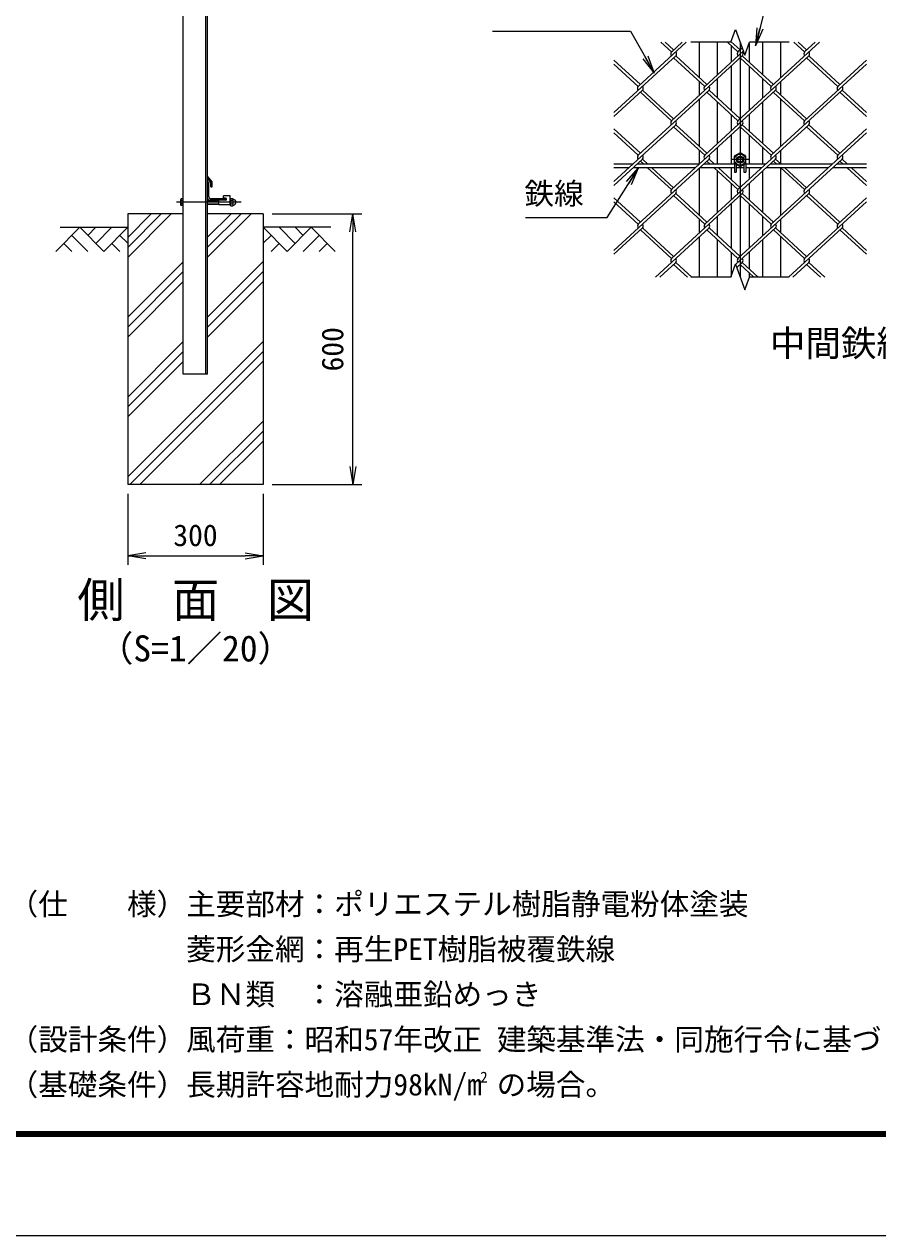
# Model space of a CAD drawing. Units: millimetres, scale not verified. Extents: x -4200 to 4200, y -2970 to 2970.
# Drawn here: x -298 to 1594, y -2970 to -286 of the extents above; entities that cross this region are included whole.
import ezdxf
from ezdxf.enums import TextEntityAlignment as Align

# ---------------------------------------------------------------- set-up
doc = ezdxf.new("R2010")
doc.units = ezdxf.units.MM
doc.header["$LTSCALE"] = 20
doc.linetypes.add('USER1', pattern=[50.8, 31.75, -6.35, 6.35, -6.35])
for name, color, linetype, lineweight in [('0-0_D-STR1', 1, 'Continuous', 18), ('0-1_D-BMK', 2, 'USER1', 13), ('0-2_D-STR-DIM', 7, 'Continuous', 9), ('0-3_D-STR3', 3, 'Continuous', 13), ('0-4_D-BGD', 7, 'Continuous', 9), ('0-5_D-STR4', 7, 'Continuous', 9), ('0-6_D-DCR-HCH', 7, 'Continuous', 9), ('0-7_D-STR-TXT', 7, 'Continuous', 9), ('0-8_0', 7, 'Continuous', 9), ('0-A_D-STR2', 7, 'Continuous', 9), ('0-B_D-TTL', 7, 'Continuous', 9)]:
    doc.layers.add(name, color=color, linetype=linetype, lineweight=lineweight)
doc.layers.add('0-9_D-TTL-TXT', color=7, linetype='Continuous')
doc.styles.add('ＭＳ ゴシック', font='')
doc.styles.get('ＭＳ ゴシック').set_extended_font_data('MS Gothic')

# ---------------------------------------------------------------- blocks, each defined once
blk = doc.blocks.new('_Open')
at = {"layer": '0-8_0'}
blk.add_line((-20, 3.33), (0, 0), dxfattribs=at)
blk.add_lwpolyline([(-20, -3.33), (0, 0), (-20, 0)], dxfattribs=at)

msp = doc.modelspace()

# ---------------------------------------------------------------- linework, layer by layer
at = {"layer": '0-0_D-STR1'}
for p, q in [((54.53, -1061.26), (54.53, 2308.74)), ((104.53, -1061.26), (104.53, 2308.74)), ((108.53, -1061.26), (108.53, 2308.74)), ((1198.93, -404.79), (1198.93, -326.38)), ((1238.93, -397.96), (1238.93, -326.38)), ((1268.93, -333.81), (1268.93, -370.47)), ((1308.93, -327.81), (1308.93, -370.47)), ((1338.93, -397.96), (1338.93, -326.38)), ((1378.93, -404.79), (1378.93, -326.38)), ((1268.93, -379.15), (1268.93, -477.61)), ((1308.93, -379.15), (1308.93, -477.61)), ((1198.93, -443.29), (1198.93, -413.47)), ((1238.93, -450.12), (1238.93, -406.64)), ((1338.93, -450.12), (1338.93, -406.64)), ((1378.93, -443.29), (1378.93, -413.47)), ((1198.93, -557.27), (1198.93, -451.97)), ((1378.93, -557.27), (1378.93, -451.97)), ((1238.93, -550.44), (1238.93, -458.8)), ((1338.93, -550.44), (1338.93, -458.8)), ((1268.93, -486.29), (1268.93, -522.95)), ((1308.93, -486.29), (1308.93, -522.95)), ((1268.93, -531.63), (1268.93, -596.38)), ((1308.93, -531.63), (1308.93, -596.38)), ((1238.93, -596.38), (1238.93, -559.12)), ((1338.93, -596.38), (1338.93, -559.12)), ((1198.93, -595.77), (1198.93, -565.95)), ((1378.93, -595.77), (1378.93, -565.95)), ((1198.93, -709.75), (1198.93, -604.45)), ((1238.93, -702.92), (1238.93, -611.28)), ((1268.93, -604.38), (1268.93, -630.09)), ((1308.93, -604.38), (1308.93, -630.09)), ((1338.93, -702.92), (1338.93, -611.28)), ((1378.93, -709.75), (1378.93, -604.38)), ((118.53, -635.53), (108.53, -623.03)), ((109.53, -636.26), (108.53, -636.26)), ((108.53, -671.26), (108.53, -636.26)), ((111.53, -668.76), (111.53, -638.26)), ((115.53, -646.53), (115.53, -636.65)), ((118.53, -646.53), (118.53, -635.53)), ((1268.93, -638.77), (1268.93, -675.43)), ((1308.93, -638.77), (1308.93, -675.43)), ((115.53, -646.53), (118.53, -646.53)), ((148.53, -676.26), (113.53, -676.26)), ((146.53, -673.26), (116.03, -673.26)), ((148.53, -675.26), (148.53, -676.26)), ((1268.93, -684.11), (1268.93, -782.57)), ((1308.93, -684.11), (1308.93, -782.57)), ((1198.93, -748.25), (1198.93, -718.43)), ((1238.93, -755.08), (1238.93, -711.6)), ((1338.93, -755.08), (1338.93, -711.6)), ((1378.93, -748.25), (1378.93, -718.43)), ((1198.93, -846.38), (1198.93, -756.93)), ((1238.93, -846.38), (1238.93, -763.76)), ((1338.93, -846.38), (1338.93, -763.76)), ((1378.93, -846.38), (1378.93, -756.93)), ((1268.93, -791.25), (1268.93, -844.95)), ((1308.93, -791.25), (1308.93, -827.91)), ((1308.93, -836.59), (1308.93, -847.81)), ((108.53, -1061.26), (54.53, -1061.26))]:
    msp.add_line(p, q, dxfattribs=at)
msp.add_lwpolyline([(115.53, -636.65), (108.53, -627.6), (108.53, -623.03)], dxfattribs=at)
for centre, radius, start, end in [((109.53, -638.26), 2, 0, 90), ((116.03, -668.76), 4.5, 180, 270), ((113.53, -671.26), 5, 180, 270), ((146.53, -675.26), 2, 0, 90)]:
    msp.add_arc(centre, radius, start, end, dxfattribs=at)
at = {"layer": '0-1_D-BMK'}
for p, q in [((1288.93, -326.38), (1288.93, -846.38)), ((1308.93, -586.38), (1268.93, -586.38)), ((182.76, -680.76), (39.53, -680.76))]:
    msp.add_line(p, q, dxfattribs=at)
at = {"layer": '0-2_D-STR-DIM'}
for p, q in [((1268.41, -326.38), (1179.93, -326.38)), ((1397.93, -326.38), (1309.46, -326.38)), ((251.53, -706.26), (450.54, -706.26)), ((430.54, -1266.26), (430.54, -746.26)), ((1268.41, -846.38), (1179.93, -846.38)), ((1397.93, -846.38), (1309.46, -846.38)), ((251.53, -1306.26), (450.54, -1306.26)), ((-68.47, -1326.26), (-68.47, -1483.57)), ((231.53, -1326.26), (231.53, -1483.57)), ((-28.47, -1463.57), (191.53, -1463.57))]:
    msp.add_line(p, q, dxfattribs=at)
for points in [[(1268.41, -326.38), (1278.67, -298.19), (1299.2, -354.57), (1309.46, -326.38)], [(1268.41, -846.38), (1278.67, -818.19), (1299.2, -874.57), (1309.46, -846.38)]]:
    msp.add_lwpolyline(points, dxfattribs=at)
at = {"layer": '0-3_D-STR3'}
for p, q in [((1288.93, -571.37), (1275.93, -578.87)), ((1275.93, -578.87), (1275.93, -593.88)), ((1301.93, -578.87), (1288.93, -571.37)), ((1301.93, -593.88), (1301.93, -578.87)), ((1050.82, -596.38), (1008.93, -596.38)), ((1042.09, -604.38), (1008.93, -604.38)), ((1189.54, -604.38), (1051.56, -604.38)), ((1198.27, -596.38), (1060.29, -596.38)), ((1276.43, -604.38), (1199.02, -604.38)), ((1276.43, -596.38), (1207.75, -596.38)), ((1275.93, -593.88), (1288.93, -601.39)), ((1276.43, -594.17), (1276.43, -614.38)), ((1276.43, -614.38), (1280.43, -614.38)), ((1280.43, -596.48), (1280.43, -614.38)), ((1297.43, -604.38), (1280.43, -604.38)), ((1288.93, -601.39), (1301.93, -593.88)), ((1297.43, -596.48), (1297.43, -614.38)), ((1297.43, -614.38), (1301.43, -614.38)), ((1301.43, -594.17), (1301.43, -614.38)), ((1345.73, -596.38), (1301.43, -596.38)), ((1337, -604.38), (1301.43, -604.38)), ((1484.45, -604.38), (1346.47, -604.38)), ((1493.18, -596.38), (1355.2, -596.38)), ((1568.93, -604.38), (1493.93, -604.38)), ((1568.93, -596.38), (1502.66, -596.38)), ((158.78, -666.76), (143.78, -666.76)), ((143.78, -671.76), (143.78, -666.76)), ((158.78, -686.76), (158.78, -666.76)), ((49.23, -674.46), (49.92, -673.25)), ((49.23, -687.06), (49.23, -674.46)), ((49.23, -687.06), (49.92, -688.26)), ((54.53, -673.25), (49.92, -673.25)), ((54.53, -677.01), (49.92, -677.01)), ((54.53, -684.51), (49.92, -684.51)), ((54.53, -688.26), (49.92, -688.26)), ((54.53, -688.26), (54.53, -673.25)), ((108.53, -676.76), (133.78, -676.76)), ((108.53, -677.51), (133.78, -677.51)), ((108.53, -684.01), (133.78, -684.01)), ((108.53, -684.76), (133.78, -684.76)), ((148.53, -676.26), (133.78, -676.26)), ((133.78, -686.76), (133.78, -676.26)), ((158.78, -686.76), (133.78, -686.76)), ((148.53, -671.76), (143.78, -671.76)), ((158.78, -686.99), (158.78, -674.65)), ((158.78, -686.99), (158.78, -674.65)), ((159.78, -672.66), (164.28, -672.66)), ((164.28, -676.71), (159.78, -676.71)), ((164.28, -684.81), (159.78, -684.81)), ((159.78, -688.86), (164.28, -688.86)), ((165.28, -686.99), (165.28, -674.65)), ((165.28, -686.99), (165.28, -674.65))]:
    msp.add_line(p, q, dxfattribs=at)
for radius in [12.5, 8, 5.6]:
    msp.add_circle((1288.93, -586.38), radius, dxfattribs=at)
for centre, radius, start, end in [((61.76, -680.76), 12.42, 162.4121, 197.5879), ((52.67, -675.13), 3.32, 145.61585, 214.38415), ((52.67, -686.39), 3.32, 145.61585, 214.38415), ((148.53, -674.01), 2.25, 270, 90), ((161.33, -674.68), 2.55, 127.42505, 232.57495), ((167.48, -680.76), 8.7, 152.26063, 207.73937), ((161.32, -686.83), 2.54, 127.21089, 232.78911), ((162.73, -674.68), 2.55, 307.42505, 52.57495), ((156.58, -680.76), 8.7, 332.26063, 27.73937), ((162.74, -686.83), 2.54, 307.21089, 52.78911), ((165.65, -687.7), 0.5, 97.16806, 170.16084), ((165.65, -673.81), 0.5, 196.57981, 262.83194), ((164.78, -680.76), 6.5, 277.16806, 82.83194)]:
    msp.add_arc(centre, radius, start, end, dxfattribs=at)
at = {"layer": '0-4_D-BGD'}
for p, q in [((-218.47, -736.26), (-68.47, -736.26)), ((381.53, -736.26), (231.53, -736.26))]:
    msp.add_line(p, q, dxfattribs=at)
at = {"layer": '0-5_D-STR4'}
for p, q in [((-68.47, -706.26), (-68.47, -1306.26)), ((54.53, -706.26), (-68.47, -706.26)), ((231.53, -706.26), (108.53, -706.26)), ((231.53, -706.26), (231.53, -1306.26)), ((231.53, -1306.26), (-68.47, -1306.26))]:
    msp.add_line(p, q, dxfattribs=at)
at = {"layer": '0-6_D-DCR-HCH'}
for p, q in [((-68.47, -802.75), (28.02, -706.26)), ((-68.47, -780.66), (5.93, -706.26)), ((-68.47, -758.56), (-16.17, -706.26)), ((108.53, -802.53), (204.8, -706.26)), ((108.53, -780.43), (182.7, -706.26)), ((108.53, -758.34), (160.61, -706.26)), ((-174.9, -736.26), (-228.11, -789.47)), ((-174.9, -736.26), (-121.68, -789.47)), ((-157.16, -754), (-139.42, -736.26)), ((-139.42, -771.73), (-103.95, -736.26)), ((-121.68, -789.47), (-68.47, -736.26)), ((284.74, -789.47), (231.53, -736.26)), ((302.48, -771.73), (267, -736.26)), ((337.95, -736.26), (284.74, -789.47)), ((320.31, -754.09), (302.48, -736.26)), ((337.95, -736.26), (391.16, -789.47)), ((-210.37, -771.73), (-192.55, -789.47)), ((-192.63, -754), (-157, -789.47)), ((-103.95, -771.73), (-86.13, -789.47)), ((-86.21, -754), (-68.47, -771.65)), ((249.27, -754), (231.53, -771.65)), ((267, -771.73), (249.18, -789.47)), ((355.69, -754), (320.05, -789.47)), ((373.43, -771.73), (355.61, -789.47)), ((-68.47, -935.34), (54.53, -812.34)), ((108.53, -935.11), (231.53, -812.11)), ((-68.47, -957.43), (54.53, -834.43)), ((-68.47, -979.53), (54.53, -856.53)), ((108.53, -957.21), (231.53, -834.21)), ((108.53, -979.31), (231.53, -856.31)), ((-68.47, -1288.89), (231.53, -988.89)), ((-68.47, -1112.11), (54.53, -989.11)), ((-68.47, -1134.21), (54.53, -1011.21)), ((-63.74, -1306.26), (231.53, -1010.99)), ((-68.47, -1156.31), (54.53, -1033.31)), ((-41.65, -1306.26), (231.53, -1033.08)), ((90.94, -1306.26), (231.53, -1165.67)), ((113.03, -1306.26), (231.53, -1187.76)), ((135.13, -1306.26), (231.53, -1209.86))]:
    msp.add_line(p, q, dxfattribs=at)
at = {"layer": '0-7_D-STR-TXT'}
for points in [[(1529.65, -214.5), (1352.33, -214.5), (1323.53, -332.54)], [(740.39, -301.77), (1045.88, -301.77), (1097.57, -392.71)], [(813.12, -714.35), (993.99, -714.35), (1062.89, -606.06)]]:
    msp.add_lwpolyline(points, dxfattribs=at)
at = {"layer": '0-A_D-STR2'}
for p, q in [((1169.6, -326.38), (1063.01, -424.04)), ((1136.74, -347.8), (1113.36, -326.38)), ((1141.48, -343.46), (1122.84, -326.38)), ((1160.36, -326.38), (1136.86, -347.91)), ((1295.97, -345.7), (1210.47, -424.04)), ((1284.2, -347.8), (1260.82, -326.38)), ((1288.93, -343.46), (1268.88, -325.09)), ((1293.6, -339.19), (1284.2, -347.8)), ((1464.51, -326.38), (1357.93, -424.04)), ((1431.65, -347.8), (1408.27, -326.38)), ((1436.39, -343.46), (1417.75, -326.38)), ((1455.03, -326.38), (1431.65, -347.8)), ((1146.22, -356.48), (1008.93, -482.28)), ((1067.75, -419.7), (1008.93, -365.8)), ((1063.01, -424.04), (1008.93, -374.49)), ((1293.67, -356.48), (1136.74, -500.28)), ((1210.47, -424.04), (1141.48, -360.82)), ((1215.21, -419.7), (1146.22, -356.48)), ((1441.13, -356.48), (1284.2, -500.28)), ((1357.93, -424.04), (1288.93, -360.82)), ((1362.66, -419.7), (1293.67, -356.48)), ((1568.93, -374.49), (1431.65, -500.28)), ((1505.38, -424.04), (1436.39, -360.82)), ((1510.12, -419.7), (1441.13, -356.48)), ((1568.93, -365.8), (1505.38, -424.04)), ((1072.49, -432.72), (1008.93, -490.96)), ((1219.94, -432.72), (1063.01, -576.52)), ((1136.74, -500.28), (1067.75, -437.06)), ((1141.48, -495.94), (1072.49, -432.72)), ((1367.4, -432.72), (1210.47, -576.52)), ((1284.2, -500.28), (1215.21, -437.06)), ((1288.93, -495.94), (1219.94, -432.72)), ((1514.85, -432.72), (1357.93, -576.52)), ((1431.65, -500.28), (1363.08, -437.44)), ((1436.39, -495.94), (1367.4, -432.72)), ((1568.93, -490.96), (1510.12, -437.06)), ((1568.93, -482.28), (1514.85, -432.72)), ((1146.22, -508.96), (1008.93, -634.76)), ((1293.67, -508.96), (1136.74, -652.76)), ((1215.21, -572.18), (1146.22, -508.96)), ((1441.13, -508.96), (1284.2, -652.76)), ((1362.66, -572.18), (1293.67, -508.96)), ((1510.12, -572.18), (1441.13, -508.96)), ((1067.75, -572.18), (1008.93, -518.28)), ((1063.01, -576.52), (1008.93, -526.96)), ((1210.47, -576.52), (1141.48, -513.3)), ((1357.93, -576.52), (1288.93, -513.3)), ((1568.93, -526.96), (1431.65, -652.76)), ((1505.38, -576.52), (1436.39, -513.3)), ((1568.93, -518.28), (1505.38, -576.52)), ((1072.49, -585.2), (1008.93, -643.44)), ((1219.94, -585.2), (1063.01, -729)), ((1075.21, -596.38), (1067.75, -589.54)), ((1084.68, -596.38), (1072.49, -585.2)), ((1367.4, -585.2), (1210.47, -729)), ((1222.67, -596.38), (1215.21, -589.54)), ((1232.14, -596.38), (1219.94, -585.2)), ((1514.85, -585.2), (1357.93, -729)), ((1370.12, -596.38), (1362.66, -589.54)), ((1379.6, -596.38), (1367.4, -585.2)), ((1517.58, -596.38), (1510.12, -589.54)), ((1527.05, -596.38), (1514.85, -585.2)), ((1136.74, -652.76), (1083.94, -604.38)), ((1141.48, -648.42), (1093.42, -604.38)), ((1284.2, -652.76), (1231.4, -604.38)), ((1288.93, -648.42), (1240.87, -604.38)), ((1431.65, -652.76), (1378.85, -604.38)), ((1436.39, -648.42), (1388.33, -604.38)), ((1568.93, -643.44), (1526.31, -604.38)), ((1568.93, -634.76), (1535.78, -604.38)), ((1146.22, -661.44), (1008.93, -787.24)), ((1067.75, -724.66), (1008.93, -670.76)), ((1293.67, -661.44), (1136.74, -805.24)), ((1210.47, -729), (1141.48, -665.78)), ((1215.21, -724.66), (1146.22, -661.44)), ((1441.13, -661.44), (1284.2, -805.24)), ((1357.93, -729), (1288.93, -665.78)), ((1362.66, -724.66), (1293.67, -661.44)), ((1505.38, -729), (1436.39, -665.78)), ((1510.12, -724.66), (1441.13, -661.44)), ((1568.93, -670.76), (1505.38, -729)), ((1063.01, -729), (1008.93, -679.44)), ((1568.93, -679.44), (1431.65, -805.24)), ((1072.49, -737.68), (1008.93, -795.92)), ((1136.74, -805.24), (1067.75, -742.02)), ((1141.48, -800.9), (1072.49, -737.68)), ((1219.94, -737.68), (1101.32, -846.38)), ((1284.2, -805.24), (1215.21, -742.02)), ((1288.93, -800.9), (1219.94, -737.68)), ((1367.4, -737.68), (1278.89, -818.78)), ((1431.65, -805.24), (1362.66, -742.02)), ((1436.39, -800.9), (1367.4, -737.68)), ((1514.85, -737.68), (1396.23, -846.38)), ((1568.93, -795.92), (1510.12, -742.02)), ((1568.93, -787.24), (1514.85, -737.68)), ((1146.22, -813.92), (1110.79, -846.38)), ((1172.16, -846.38), (1141.48, -818.26)), ((1181.64, -846.38), (1146.22, -813.92)), ((1293.67, -813.92), (1281.26, -825.29)), ((1319.62, -846.38), (1288.93, -818.26)), ((1329.09, -846.38), (1293.67, -813.92)), ((1441.13, -813.92), (1405.71, -846.38)), ((1467.07, -846.38), (1436.39, -818.26)), ((1476.55, -846.38), (1441.13, -813.92))]:
    msp.add_line(p, q, dxfattribs=at)
for centre, start, end in [((1141.59, -352.26), 137.5, 222.5), ((1141.59, -352.26), 317.5, 42.5), ((1289.04, -352.26), 137.5, 222.5), ((1289.04, -352.26), 317.5, 42.5), ((1436.5, -352.26), 137.5, 222.5), ((1436.5, -352.26), 317.5, 42.5), ((1067.75, -428.38), 137.5, 222.5), ((1067.75, -428.38), 317.5, 42.5), ((1215.21, -428.38), 137.5, 222.5), ((1215.21, -428.38), 317.5, 42.5), ((1362.66, -428.38), 137.5, 222.5), ((1362.66, -428.38), 317.5, 42.5), ((1510.22, -428.5), 137.5, 222.5), ((1510.22, -428.5), 317.5, 42.5), ((1141.47, -504.63), 137.5, 222.5), ((1141.47, -504.63), 317.5, 42.5), ((1288.92, -504.63), 137.5, 222.5), ((1288.92, -504.63), 317.5, 42.5), ((1436.38, -504.63), 137.5, 222.5), ((1436.38, -504.63), 317.5, 42.5), ((1067.75, -580.86), 137.5, 222.5), ((1067.75, -580.86), 317.5, 42.5), ((1215.21, -580.86), 137.5, 222.5), ((1215.21, -580.86), 317.5, 42.5), ((1362.66, -580.86), 137.5, 222.5), ((1362.66, -580.86), 317.5, 42.5), ((1510.22, -580.98), 137.5, 222.5), ((1510.22, -580.98), 317.5, 42.5), ((1141.47, -657.11), 137.5, 222.5), ((1141.47, -657.11), 317.5, 42.5), ((1289.05, -657.21), 137.5, 222.5), ((1289.05, -657.21), 317.5, 42.5), ((1436.51, -657.21), 137.5, 222.5), ((1436.51, -657.21), 317.5, 42.5), ((1067.87, -733.45), 137.5, 222.5), ((1067.87, -733.45), 317.5, 42.5), ((1215.33, -733.45), 137.5, 222.5), ((1215.33, -733.45), 317.5, 42.5), ((1362.78, -733.45), 137.5, 222.5), ((1362.78, -733.45), 317.5, 42.5), ((1510.34, -733.57), 137.5, 222.5), ((1510.34, -733.57), 317.5, 42.5), ((1141.47, -809.59), 137.5, 222.5), ((1141.47, -809.59), 317.5, 42.5), ((1289.05, -809.69), 137.5, 222.5), ((1289.05, -809.69), 317.5, 42.5), ((1436.51, -809.69), 137.5, 222.5), ((1436.51, -809.69), 317.5, 42.5)]:
    msp.add_arc(centre, 6.42, start, end, dxfattribs=at)
at = {"layer": '0-B_D-TTL', "color": 2, "lineweight": 18}
msp.add_lwpolyline([(-4200, 2970), (4200, 2970), (4200, -2970), (-4200, -2970)], close=True, dxfattribs=at)
at = {"layer": '0-B_D-TTL'}
for points in [[(-3930, 2750), (3930, 2750), (3930, -2750), (-3930, -2750)], [(-3927.5, 2747.5), (3927.5, 2747.5), (3927.5, -2747.5), (-3927.5, -2747.5)], [(-3925, 2745), (3925, 2745), (3925, -2745), (-3925, -2745)], [(-3922.5, 2742.5), (3922.5, 2742.5), (3922.5, -2742.5), (-3922.5, -2742.5)], [(-3920, 2740), (3920, 2740), (3920, -2740), (-3920, -2740)]]:
    msp.add_lwpolyline(points, close=True, dxfattribs=at)

# ---------------------------------------------------------------- block references
at = {"layer": '0-2_D-STR-DIM', "xscale": 2, "yscale": 2}
for p, rotation in [((430.54, -706.26), 90), ((430.54, -1306.26), 270), ((-68.47, -1463.57), 180)]:
    msp.add_blockref('_Open', p, dxfattribs=dict(at, rotation=rotation))
msp.add_blockref('_Open', (231.53, -1463.57), dxfattribs=at)
at = {"layer": '0-7_D-STR-TXT', "xscale": 2, "yscale": 2}
for p, rotation in [((1323.05, -334.48), 256.28935), ((1098.56, -394.45), 299.61327), ((1063.96, -604.38), 57.53248)]:
    msp.add_blockref('_Open', p, dxfattribs=dict(at, rotation=rotation))

# ---------------------------------------------------------------- texts
at = {"layer": '0-2_D-STR-DIM', "style": 'ＭＳ ゴシック'}
msp.add_text('600', height=48.09, rotation=90, dxfattribs=at).set_placement((423.79, -1055.51), align=Align.BOTTOM_LEFT)
msp.add_text('300', height=48.09, dxfattribs=at).set_placement((32.65, -1456.83), align=Align.BOTTOM_LEFT)
at = {"layer": '0-7_D-STR-TXT', "style": 'ＭＳ ゴシック'}
msp.add_text('鉄線', height=48.09, dxfattribs=at).set_placement((810.83, -699.99), align=Align.BOTTOM_LEFT)
at = {"layer": '0-9_D-TTL-TXT', "style": 'ＭＳ ゴシック'}
for s, height, p in [('中間鉄線取付詳細', 57.77, (1354.71, -1039.29)), ('側\u3000面\u3000図', 76.98, (-180.23, -1623.2)), ('（S=1／20）', 57.77, (-134.75, -1715.17)), ('（仕\u3000\u3000様）主要部材：ポリエステル樹脂静電粉体塗装', 48.09, (-332.45, -2273.6)), ('\u3000\u3000\u3000\u3000\u3000\u3000菱形金網：再生PET樹脂被覆鉄線', 48.09, (-332.45, -2373.6)), ('\u3000\u3000\u3000\u3000\u3000\u3000ＢＮ類\u3000：溶融亜鉛めっき', 48.09, (-332.45, -2473.6)), ('（設計条件）風荷重：昭和57年改正 建築基準法・同施行令に基づく風圧力に準拠。', 48.09, (-332.45, -2573.6)), ('（基礎条件）長期許容地耐力98kN/m の場合。', 48.09, (-332.45, -2673.6)), ('2', 24.05, (713.02, -2637.79))]:
    msp.add_text(s, height=height, dxfattribs=at).set_placement(p, align=Align.BOTTOM_LEFT)

doc.saveas('drawing.dxf')
